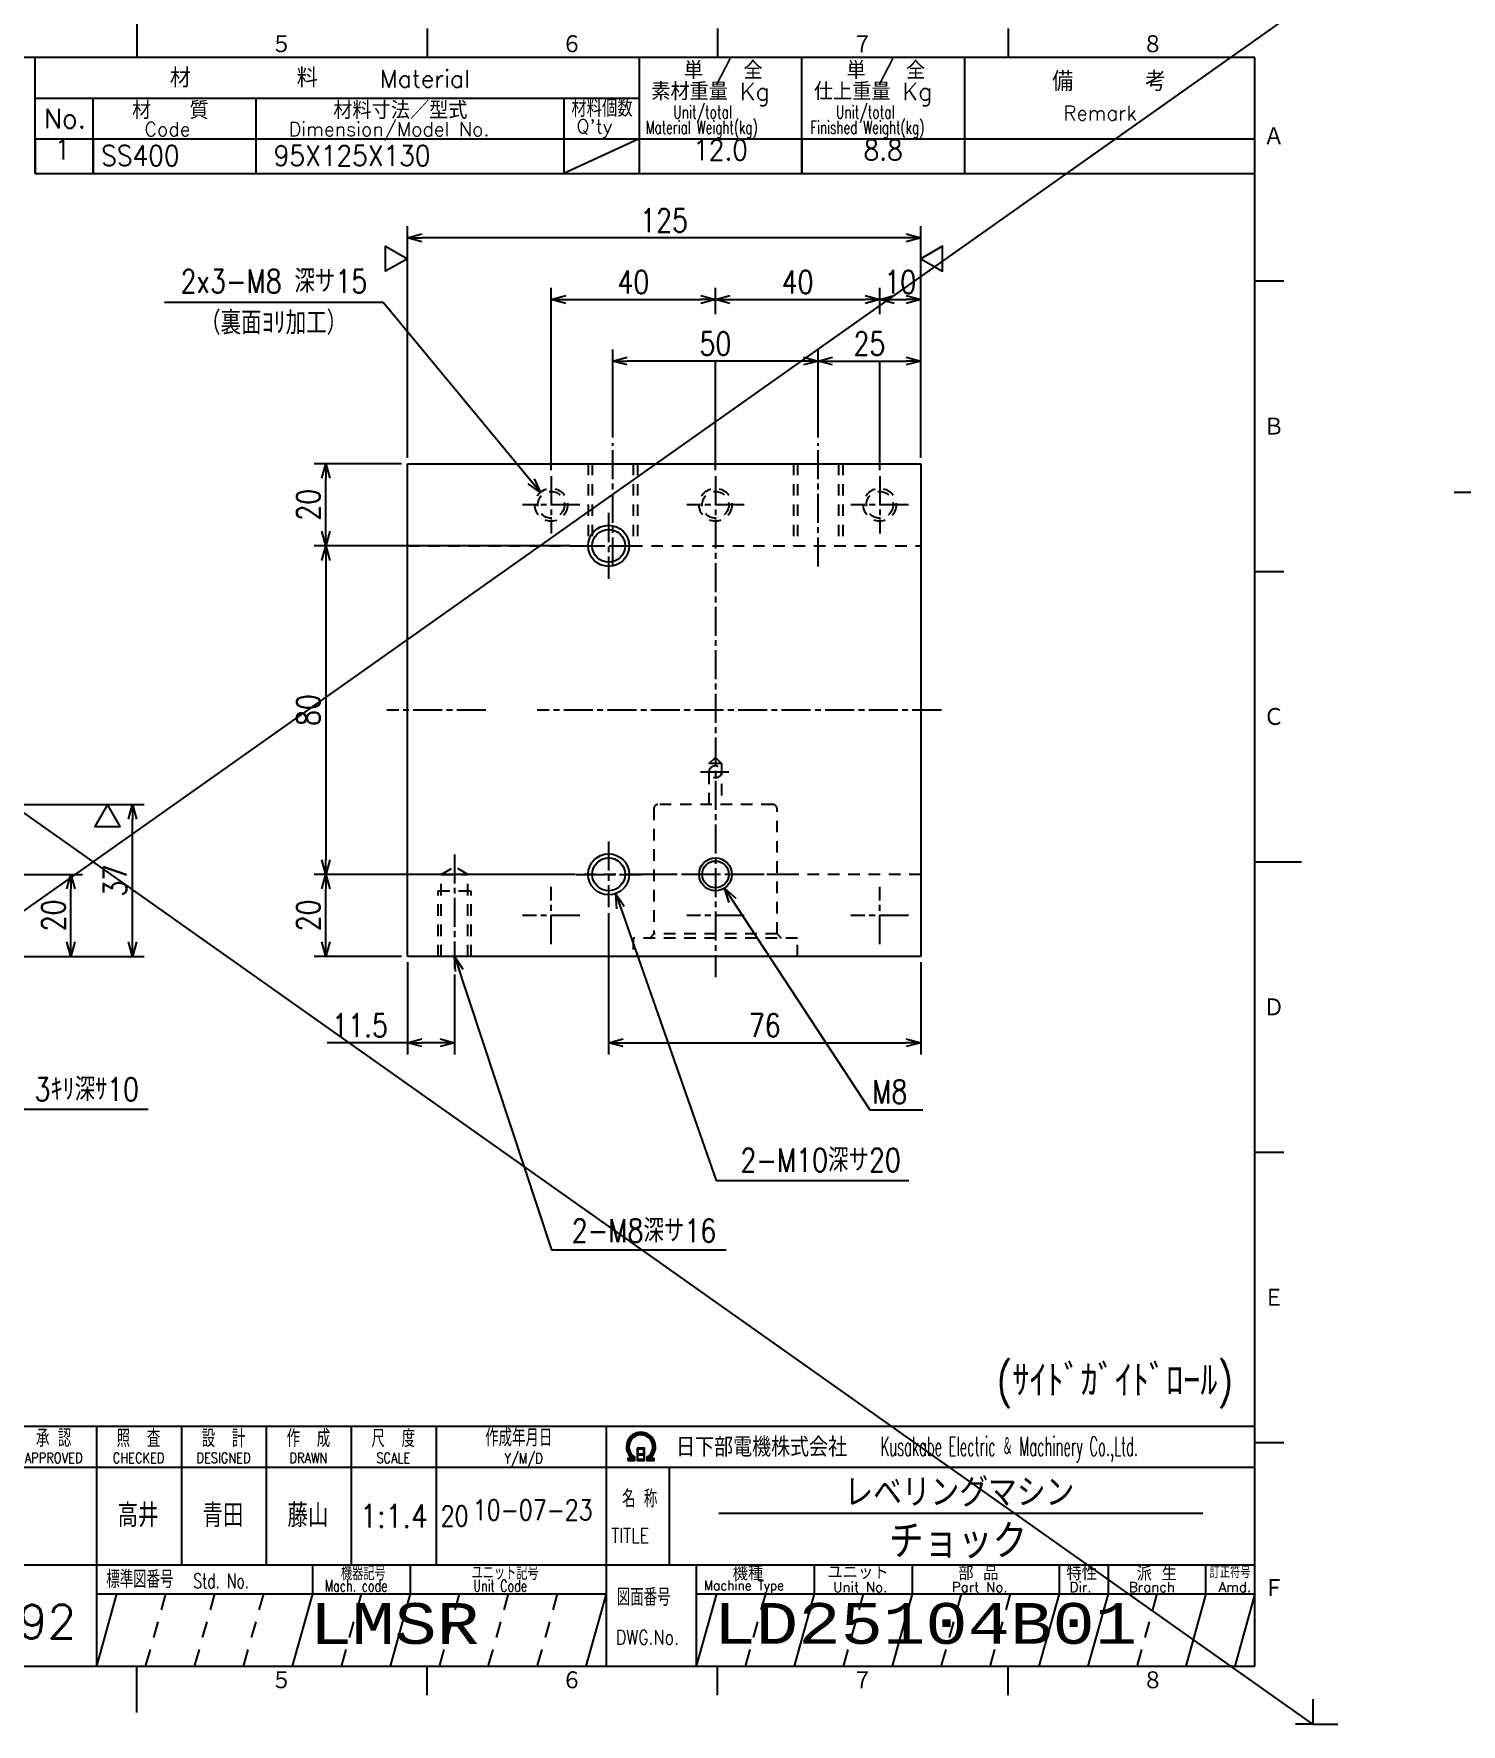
# Model space of a CAD drawing. Extents: x 0 to 1442, y 0 to 840.
# Drawn here: x 282.5 to 630.1, y 0 to 411.6 of the extents above; entities that cross this region are included whole.
import ezdxf
from ezdxf.enums import TextEntityAlignment as Align

# ---------------------------------------------------------------- set-up
doc = ezdxf.new("R2010")
doc.units = 0
doc.header["$LTSCALE"] = 1.41421
for name, pattern in [('GEN3A', [3.5, 2, -1.5]), ('GEN7A', [7.5, 5, -0.75, 1, -0.75]), ('HIDDEN2', [3.5, 2, -1.5])]:
    doc.linetypes.add(name, pattern=pattern)
doc.layers.get('0').update_dxf_attribs({"linetype": 'CONTINUOUS'})
doc.layers.get('DEFPOINTS').update_dxf_attribs({"linetype": 'CONTINUOUS'})
for name, color, linetype in [('2', 5, 'CONTINUOUS'), ('4', 3, 'CONTINUOUS'), ('5', 3, 'CONTINUOUS'), ('6', 52, 'CONTINUOUS'), ('7A', 4, 'GEN7A'), ('8', 1, 'CONTINUOUS'), ('9', 3, 'HIDDEN2'), ('RAHM2', 1, 'CONTINUOUS'), ('RAHM3', 52, 'CONTINUOUS')]:
    doc.layers.add(name, color=color, linetype=linetype)
doc.styles.add('DIMENSION', font='monotxt.shx', dxfattribs={"bigfont": 'bigfont.shx'})
doc.styles.get("Standard").update_dxf_attribs({"font": 'romans.shx', "width": 0.8, "bigfont": 'extfont.shx'})
doc.dimstyles.new('GEN-ISO', dxfattribs={"dimscale": 1.41421, "dimtxt": 4, "dimasz": 2.5, "dimexe": 2, "dimexo": 1, "dimgap": 1, "dimtad": 3, "dimdec": 3, "dimrnd": 0.001, "dimdsep": 46, "dimtxsty": 'Standard', "dimblk": 'OPEN30', "dimcen": 0, "dimclrt": 52, "dimadec": 0, "dimazin": 0, "dimtp": 0.1, "dimtm": 0.1, "dimtfac": 0.6, "dimtdec": 3, "dimtmove": 0, "dimatfit": 3, "dimldrblk": 'OPEN30', "dimfxl": 1, "dimarcsym": 0})

# ---------------------------------------------------------------- blocks, each defined once
blk = doc.blocks.new('1A3ﾌﾞﾋﾝ')
at = {"layer": 'RAHM2', "color": 5, "linetype": 'Continuous'}
for p, q in [((217.5, 295), (217.5, 287)), ((267.5, 292), (267.5, 287)), ((317.5, 292), (317.5, 287)), ((367.5, 292), (367.5, 287)), ((410, 287), (25, 287)), ((410, 10), (410, 287)), ((410, 248.5), (415, 248.5)), ((410, 198.5), (415, 198.5)), ((17, 148.5), (25, 148.5)), ((410, 148.5), (418, 148.5)), ((410, 98.5), (415, 98.5)), ((410, 48.5), (415, 48.5)), ((25, 10), (410, 10)), ((217.5, 2), (217.5, 10)), ((267.5, 5), (267.5, 10)), ((317.5, 5), (317.5, 10)), ((367.5, 5), (367.5, 10)), ((0, 3), (0, 0)), ((420, 3), (420, 0)), ((0, 0), (3, 0)), ((420, 0), (417, 0))]:
    blk.add_line(p, q, dxfattribs=at)
at = {"layer": 'RAHM2', "color": 7, "linetype": 'Continuous'}
for p, q in [((200, 267), (200, 287)), ((304, 287), (304, 267)), ((332, 267), (332, 287)), ((360, 287), (360, 267)), ((200, 280), (304, 280)), ((210, 267), (210, 280)), ((238, 280), (238, 267)), ((291, 280), (291, 267)), ((200, 273), (410, 273)), ((200, 267), (410, 267)), ((210.55, 51.26), (210.55, 10)), ((225.18, 51.26), (225.18, 27.42)), ((239.8, 51.26), (239.8, 27.42)), ((254.43, 51.26), (254.43, 27.42)), ((269.05, 51.26), (269.05, 27.42)), ((298.3, 51.26), (298.3, 10)), ((152.05, 44.26), (410, 44.26)), ((269.05, 44.26), (269.05, 27.42)), ((298.3, 44.26), (298.3, 44.26)), ((309.17, 44.26), (309.17, 27.42)), ((152.05, 27.42), (410, 27.42)), ((247.73, 27.42), (247.73, 22.42)), ((264.59, 27.42), (264.59, 22.42)), ((313.83, 27.42), (313.83, 10)), ((334.15, 27.42), (334.15, 22.42)), ((351, 27.42), (351, 22.42)), ((376.29, 27.42), (376.29, 22.42)), ((384.72, 27.42), (384.72, 22.42)), ((401.57, 22.42), (401.57, 27.42)), ((210.55, 22.42), (298.3, 22.42)), ((313.83, 22.42), (410, 22.42))]:
    blk.add_line(p, q, dxfattribs=at)
at = {"layer": 'RAHM2', "color": 3, "linetype": 'Continuous'}
for p, q in [((317.73, 36.35), (401.03, 36.35)), ((214.02, 22.42), (210.55, 10)), ((247.73, 22.42), (244.26, 10)), ((264.59, 22.42), (261.12, 10)), ((298.3, 22.42), (294.83, 10)), ((334.15, 22.42), (330.68, 10)), ((351, 22.42), (347.54, 10)), ((376.29, 22.42), (372.82, 10)), ((384.72, 22.42), (381.25, 10)), ((410, 22.42), (406.54, 10))]:
    blk.add_line(p, q, dxfattribs=at)
at = {"layer": 'RAHM2', "color": 3, "linetype": 'GEN3A'}
for p, q in [((222.44, 22.42), (218.98, 10)), ((230.87, 22.42), (227.41, 10)), ((239.3, 22.42), (235.84, 10)), ((256.16, 22.42), (252.69, 10)), ((273.01, 22.42), (269.55, 10)), ((281.44, 22.42), (277.98, 10)), ((289.87, 22.42), (286.41, 10)), ((325.72, 22.42), (322.25, 10)), ((342.57, 22.42), (339.11, 10)), ((359.43, 22.42), (355.97, 10)), ((367.86, 22.42), (364.39, 10)), ((393.14, 22.42), (389.68, 10))]:
    blk.add_line(p, q, dxfattribs=at)
at = {"layer": 'RAHM2', "color": 5, "linetype": 'Continuous'}
blk.add_lwpolyline([(410, 51.26), (152.05, 51.26), (152.05, 10)], dxfattribs=at)
at = {"layer": 'RAHM2', "color": 7, "linetype": 'Continuous'}
for points in [[(303.62, 47.51), (303.62, 45.4), (304.92, 45.4), (304.92, 47.51), (303.62, 47.51)], [(303.77, 47.36), (303.77, 46.53), (304.77, 46.53), (304.77, 47.36), (303.77, 47.36)], [(302.02, 45.4), (303.22, 45.4), (303.22, 46.01)], [(302.02, 45.58), (302.97, 45.58), (302.97, 45.91)], [(302.72, 45.82), (302.72, 45.75), (302.02, 45.75), (302.02, 45.4)], [(304.77, 46.38), (304.77, 45.55), (303.77, 45.55), (303.77, 46.38), (304.77, 46.38)], [(305.32, 45.98), (305.32, 45.4), (306.58, 45.4), (306.58, 45.75), (305.85, 45.75), (305.85, 45.8)], [(305.57, 45.87), (305.57, 45.58), (306.58, 45.58)]]:
    blk.add_lwpolyline(points, dxfattribs=at)
at = {"layer": 'RAHM2', "color": 3, "linetype": 'Continuous'}
for points in [[(317.29, 22.42), (313.83, 10)], [(401.57, 22.42), (401.57, 22.42), (398.11, 10)]]:
    blk.add_lwpolyline(points, dxfattribs=at)
at = {"layer": 'RAHM2', "color": 7, "linetype": 'Continuous'}
for radius, start, end in [(2.5, 308.2706, 230.8952), (2.28, 303.9949, 234.4013), (2.06, 299.8294, 238.4756)]:
    blk.add_arc((304.3, 47.76), radius, start, end, dxfattribs=at)
at = {"layer": 'RAHM2', "color": 5, "linetype": 'Continuous'}
for s, p in [('５', (240.6, 287.58)), ('６', (290.6, 287.58)), ('７', (340.6, 287.58)), ('８', (390.6, 287.58)), ('Ａ', (411.44, 271.74)), ('Ｂ', (411.44, 221.74)), ('Ｃ', (411.44, 171.74)), ('Ｄ', (411.44, 121.74)), ('Ｅ', (411.44, 71.74)), ('Ｆ', (411.44, 21.74)), ('５', (240.6, 5.87)), ('６', (290.6, 5.87)), ('７', (340.6, 5.87)), ('８', (390.6, 5.87))]:
    blk.add_text(s, height=3.31, dxfattribs=at).set_placement(p)
at = {"layer": 'RAHM2', "color": 7, "linetype": 'Continuous'}
for s, height, p in [('材\u3000\u3000\u3000\u3000\u3000料', 3.311, (223.18, 281.82)), ('単 / 全', 3, (311.71, 283.26)), ('単 / 全', 3, (339.71, 283.26)), ('Material', 3, (259.34, 281.82)), ('備     考', 3.311, (375.08, 281.21)), ('素材重量 Kg', 3, (306.08, 279.63)), ('仕上重量 Kg', 3, (334.08, 279.63)), ('材\u3000\u3000質', 3, (216.68, 276.39)), ('材料寸法／型式', 3, (251.33, 276.39)), ('No.', 3.311, (201.5, 274.82)), ('Remark', 2.5, (377.03, 276.16)), ('Code', 2.4, (218.82, 273.45)), ('Dimension/Model No.', 2.4, (243.65, 273.45)), ("Q'ty", 2.4, (293.19, 273.93)), ('機種', 2.4, (320.08, 24.76)), ('ユニット', 2.4, (336.39, 24.96)), ('部 品', 2.4, (358.93, 24.79)), ('特性', 2.4, (377.55, 24.78)), ('派 生', 2.4, (389.65, 24.72)), ('Unit No.', 1.7, (337.39, 22.76)), ('Part No.', 1.7, (357.81, 22.76)), ('Dir.', 1.7, (378.09, 22.76)), ('Branch', 1.7, (388.28, 22.76)), ('Amd.', 1.7, (403.74, 22.76))]:
    blk.add_text(s, height=height, dxfattribs=at).set_placement(p)
for s, height, width, p in [('材料個数', 3, 0.8, (292.32, 276.75)), ('Unit/total', 2.2, 0.7, (309.86, 276.49)), ('Unit/total', 2.2, 0.7, (337.86, 276.49)), ('Material Weight(kg)', 2.2, 0.68, (305.1, 273.86)), ('Finished Weight(kg)', 2.2, 0.68, (333.46, 273.86)), ('作成年月日', 3, 0.7, (277.49, 47.82)), ('Kusakabe Electric ＆ Machinery Co.,Ltd.', 3.3108, 0.5, (345.56, 46.19)), ('Y/M/D', 1.8, 0.8, (280.79, 44.87)), ('名 称', 3, 0.7, (301.06, 37.33)), ('20', 3.5, 0.8, (269.81, 34.08)), ('TITLE', 2.5, 0.8, (299.18, 31.25)), ('標準図番号', 3, 0.7, (212.26, 23.44)), ('機器記号', 2.5, 0.7, (252.65, 24.77)), ('ユニット記号', 2.5, 0.7, (275.14, 24.85)), ('訂正符号', 2, 0.8, (402.2, 25.16)), ('Std. No.', 2.5, 0.7, (227.23, 23.44)), ('Mach. code', 2, 0.7, (249.86, 22.83)), ('Unit Code', 2, 0.7, (275.45, 22.83)), ('Machine Type', 1.7, 0.9, (315.15, 23.05)), ('図面番号', 3, 0.7, (300.15, 20.37))]:
    blk.add_text(s, height=height, dxfattribs=dict(at, width=width)).set_placement(p)
for s, height, width, p in [('承 認', 3, 0.7, (203.18, 49.35)), ('照  査', 3, 0.7, (217.8, 49.35)), ('設  計', 3, 0.7, (232.43, 49.35)), ('作  成', 3, 0.7, (247.05, 49.35)), ('尺  度', 3, 0.7, (261.67, 49.35)), ('APPROVED', 1.8, 0.8, (203.18, 45.85)), ('CHECKED', 1.8, 0.8, (217.8, 45.85)), ('DESIGNED', 1.8, 0.8, (232.43, 45.85)), ('DRAWN', 1.8, 0.8, (247.05, 45.85)), ('SCALE', 1.8, 0.8, (261.67, 45.85)), ('DWG.No.', 2.5, 0.8, (305.41, 14.96))]:
    blk.add_text(s, height=height, dxfattribs=dict(at, width=width)).set_placement(p, align=Align.MIDDLE)
at = {"layer": 'RAHM2', "color": 7, "linetype": 'Continuous', "width": 0.844147}
blk.add_text('日下部電機株式会社', height=3.311, dxfattribs=at).set_placement((310.35, 46.06), (339.79, 46.06), align=Align.FIT)
at = {"layer": 'RAHM2', "color": 5, "linetype": 'Continuous', "width": 0.7}
for tag, p in [('HEADER3', (35, 274.01)), ('HEADER4', (54.75, 274)), ('HEADER15', (74.49, 274)), ('HEADER16', (94.43, 274))]:
    blk.add_attdef(tag, text='', height=6, dxfattribs=at).set_placement(p, align=Align.MIDDLE)
at = {"layer": 'RAHM2', "color": 7, "linetype": 'Continuous'}
blk.add_attdef('HEADER5', text='', height=2.5, dxfattribs=at).set_placement((63.69, 267.1), align=Align.BOTTOM_RIGHT)
for tag, height, width, p in [('HEADER1', 5, 0.9, (359.12, 40.15)), ('HEADER7', 5, 0.8, (174.38, 35.8)), ('GEN-TITLE-SCA', 4, 0.85, (261.79, 35.85)), ('HEADER2', 6, 0.9, (358.89, 31.68)), ('HEADER11', 3.2, 0.63, (46.91, 19.38)), ('HEADER9', 3.33, 0.8, (71.4, 19.2)), ('HEADER10', 3.5, 0.8, (92.57, 19.22)), ('HEADER14', 3.31, 0.8, (126.54, 12.82))]:
    blk.add_attdef(tag, text='', height=height, dxfattribs=dict(at, width=width)).set_placement(p, align=Align.MIDDLE)
at = {"layer": 'RAHM2', "color": 7, "linetype": 'Continuous', "width": 0.8}
blk.add_attdef('GEN-TITLE-DAT', text='', height=3.5, dxfattribs=at).set_placement((275.35, 34.1), align=Align.BOTTOM_LEFT)
at = {"layer": 'RAHM2', "color": 5, "linetype": 'Continuous'}
blk.add_attdef('HEADER6', text='', height=5.8, dxfattribs=at).set_placement((207.09, 13.03), align=Align.BOTTOM_RIGHT)
at = {"layer": 'RAHM2', "color": 5, "linetype": 'Continuous', "style": 'DIMENSION', "width": 1.2}
for tag, p in [('HEADER13', (213.56, 11.75)), ('HEADER12', (247.26, 11.72)), ('GEN-TITLE-DWG', (316.79, 11.74))]:
    blk.add_attdef(tag, text='', height=7.02, dxfattribs=at).set_placement(p, align=Align.BOTTOM_LEFT)
blk.add_attdef('HEADER8', text='', height=7.02, dxfattribs=at).set_placement((406.69, 11.71), align=Align.BOTTOM_RIGHT)
blk = doc.blocks.new('_Open30')
at = {"color": 0, "linetype": 'ByBlock', "lineweight": -2}
for p, q in [((-1, 0.27), (0, 0)), ((0, 0), (-1, -0.27)), ((0, 0), (-1, 0))]:
    blk.add_line(p, q, dxfattribs=at)
blk = doc.blocks.new('*D4')
at = {"layer": '5', "color": 0, "lineweight": -2, "transparency": 16777216}
for p, q in [((373.48, 308.35), (373.48, 364.76)), ((498.48, 308.35), (498.48, 364.76)), ((494.94, 361.94), (377.02, 361.94))]:
    blk.add_line(p, q, dxfattribs=at)
at = {"layer": 'DEFPOINTS', "color": 0, "transparency": 16777216}
for p in [(373.48, 361.94), (373.48, 306.94), (498.48, 306.94)]:
    blk.add_point(p, dxfattribs=at)
at = {"layer": '5', "color": 0, "lineweight": -2, "transparency": 16777216, "xscale": 3.535525, "yscale": 3.535525, "zscale": 3.535525, "rotation": 180}
blk.add_blockref('_Open30', (373.48, 361.94), dxfattribs=at)
at = {"layer": '5', "color": 0, "lineweight": -2, "transparency": 16777216, "xscale": 3.535525, "yscale": 3.535525, "zscale": 3.535525}
blk.add_blockref('_Open30', (498.48, 361.94), dxfattribs=at)
at = {"layer": '5', "color": 52, "transparency": 16777216, "insert": (435.98, 366.18), "char_height": 5.657, "attachment_point": 5}
blk.add_mtext('125', dxfattribs=at)
blk = doc.blocks.new('*D10')
at = {"layer": '5', "color": 0, "lineweight": -2, "transparency": 16777216}
for p, q in [((423.48, 313.35), (423.48, 334.76)), ((473.48, 313.35), (473.48, 334.76)), ((469.94, 331.94), (427.02, 331.94))]:
    blk.add_line(p, q, dxfattribs=at)
at = {"layer": 'DEFPOINTS', "color": 0, "transparency": 16777216}
for p in [(423.48, 331.94), (423.48, 311.94), (473.48, 311.94)]:
    blk.add_point(p, dxfattribs=at)
at = {"layer": '5', "color": 0, "lineweight": -2, "transparency": 16777216, "xscale": 3.535525, "yscale": 3.535525, "zscale": 3.535525, "rotation": 180}
blk.add_blockref('_Open30', (423.48, 331.94), dxfattribs=at)
at = {"layer": '5', "color": 0, "lineweight": -2, "transparency": 16777216, "xscale": 3.535525, "yscale": 3.535525, "zscale": 3.535525}
blk.add_blockref('_Open30', (473.48, 331.94), dxfattribs=at)
at = {"layer": '5', "color": 52, "transparency": 16777216, "insert": (448.48, 336.18), "char_height": 5.657, "attachment_point": 5}
blk.add_mtext('50', dxfattribs=at)
blk = doc.blocks.new('*D13')
at = {"layer": '5', "color": 0, "lineweight": -2, "transparency": 16777216}
for p, q in [((239.96, 223.94), (309.37, 223.94)), ((306.54, 190.47), (306.54, 220.4)), ((256.96, 186.94), (309.37, 186.94))]:
    blk.add_line(p, q, dxfattribs=at)
at = {"layer": 'DEFPOINTS', "color": 0, "transparency": 16777216}
for p in [(238.54, 223.94), (306.54, 223.94), (255.54, 186.94)]:
    blk.add_point(p, dxfattribs=at)
at = {"layer": '5', "color": 0, "lineweight": -2, "transparency": 16777216, "xscale": 3.535525, "yscale": 3.535525, "zscale": 3.535525}
for p, rotation in [((306.54, 223.94), 90), ((306.54, 186.94), 270)]:
    blk.add_blockref('_Open30', p, dxfattribs=dict(at, rotation=rotation))
at = {"layer": '5', "color": 52, "transparency": 16777216, "insert": (302.3, 205.44), "char_height": 5.657, "attachment_point": 5, "rotation": 90}
blk.add_mtext('37', dxfattribs=at)
blk = doc.blocks.new('*D14')
at = {"layer": '5', "color": 0, "lineweight": -2, "transparency": 16777216}
for p, q in [((261.96, 206.94), (294.37, 206.94)), ((291.54, 190.47), (291.54, 203.4)), ((256.96, 186.94), (294.37, 186.94))]:
    blk.add_line(p, q, dxfattribs=at)
at = {"layer": 'DEFPOINTS', "color": 0, "transparency": 16777216}
for p in [(260.54, 206.94), (291.54, 206.94), (255.54, 186.94)]:
    blk.add_point(p, dxfattribs=at)
at = {"layer": '5', "color": 0, "lineweight": -2, "transparency": 16777216, "xscale": 3.535525, "yscale": 3.535525, "zscale": 3.535525}
for p, rotation in [((291.54, 206.94), 90), ((291.54, 186.94), 270)]:
    blk.add_blockref('_Open30', p, dxfattribs=dict(at, rotation=rotation))
at = {"layer": '5', "color": 52, "transparency": 16777216, "insert": (287.3, 196.94), "char_height": 5.657, "attachment_point": 5, "rotation": 90}
blk.add_mtext('20', dxfattribs=at)
blk = doc.blocks.new('STDBUHIN')
at = {"color": 7}
for p, q in [((0, 0), (0, -6)), ((10, 0), (10, -6)), ((38, 0), (38, -6)), ((91, 0), (91, -6)), ((104, 0), (104, -6)), ((132, 0), (132, -6)), ((160, 0), (160, -6)), ((0, -6), (210, -6))]:
    blk.add_line(p, q, dxfattribs=at)
at = {"layer": 'RAHM3', "color": 7, "width": 0.9}
for tag, p in [('1GENST', (4.710911, -4.609434)), ('4GENST', (96.434633, -4.658422)), ('5GENST', (118, -4.729)), ('6GENST', (146, -4.729))]:
    blk.add_attdef(tag, text='', height=3.5, dxfattribs=at).set_placement(p, align=Align.BOTTOM_CENTER)
at = {"layer": 'RAHM3', "color": 7}
for tag, p, width in [('2GENST', (11.373533, -4.658422), 0.8), ('3GENST', (41.070972, -4.658422), 0.8), ('7GENST', (162.759538, -4.671383), 0.9)]:
    blk.add_attdef(tag, p, '', height=3.5, dxfattribs=dict(at, width=width))
blk = doc.blocks.new('*D18')
at = {"layer": '5', "color": 0, "lineweight": -2, "transparency": 16777216}
for p, q in [((488.48, 343.35), (488.48, 349.76)), ((492.02, 346.94), (494.94, 346.94)), ((498.48, 308.35), (498.48, 349.76))]:
    blk.add_line(p, q, dxfattribs=at)
at = {"layer": 'DEFPOINTS', "color": 0, "transparency": 16777216}
for p in [(498.48, 346.94), (488.48, 341.94), (498.48, 306.94)]:
    blk.add_point(p, dxfattribs=at)
at = {"layer": '5', "color": 0, "lineweight": -2, "transparency": 16777216, "xscale": 3.535525, "yscale": 3.535525, "zscale": 3.535525, "rotation": 180}
blk.add_blockref('_Open30', (488.48, 346.94), dxfattribs=at)
at = {"layer": '5', "color": 0, "lineweight": -2, "transparency": 16777216, "xscale": 3.535525, "yscale": 3.535525, "zscale": 3.535525}
blk.add_blockref('_Open30', (498.48, 346.94), dxfattribs=at)
at = {"layer": '5', "color": 52, "transparency": 16777216, "insert": (493.48, 351.18), "char_height": 5.657, "attachment_point": 5}
blk.add_mtext('10', dxfattribs=at)
blk = doc.blocks.new('*D22')
at = {"layer": '5', "color": 0, "lineweight": -2, "transparency": 16777216}
for p, q in [((473.48, 313.35), (473.48, 334.76)), ((498.48, 308.35), (498.48, 334.76)), ((477.02, 331.94), (494.94, 331.94))]:
    blk.add_line(p, q, dxfattribs=at)
at = {"layer": 'DEFPOINTS', "color": 0, "transparency": 16777216}
for p in [(498.48, 331.94), (473.48, 311.94), (498.48, 306.94)]:
    blk.add_point(p, dxfattribs=at)
at = {"layer": '5', "color": 0, "lineweight": -2, "transparency": 16777216, "xscale": 3.535525, "yscale": 3.535525, "zscale": 3.535525, "rotation": 180}
blk.add_blockref('_Open30', (473.48, 331.94), dxfattribs=at)
at = {"layer": '5', "color": 0, "lineweight": -2, "transparency": 16777216, "xscale": 3.535525, "yscale": 3.535525, "zscale": 3.535525}
blk.add_blockref('_Open30', (498.48, 331.94), dxfattribs=at)
at = {"layer": '5', "color": 52, "transparency": 16777216, "insert": (485.98, 336.18), "char_height": 5.657, "attachment_point": 5}
blk.add_mtext('25', dxfattribs=at)
blk = doc.blocks.new('*D23')
at = {"layer": '5', "color": 0, "lineweight": -2, "transparency": 16777216}
for p, q in [((422.48, 197.52), (422.48, 163.11)), ((498.48, 185.52), (498.48, 163.11)), ((426.02, 165.94), (494.94, 165.94))]:
    blk.add_line(p, q, dxfattribs=at)
at = {"layer": 'DEFPOINTS', "color": 0, "transparency": 16777216}
for p in [(422.48, 198.94), (498.48, 186.94), (498.48, 165.94)]:
    blk.add_point(p, dxfattribs=at)
at = {"layer": '5', "color": 0, "lineweight": -2, "transparency": 16777216, "xscale": 3.535525, "yscale": 3.535525, "zscale": 3.535525, "rotation": 180}
blk.add_blockref('_Open30', (422.48, 165.94), dxfattribs=at)
at = {"layer": '5', "color": 0, "lineweight": -2, "transparency": 16777216, "xscale": 3.535525, "yscale": 3.535525, "zscale": 3.535525}
blk.add_blockref('_Open30', (498.48, 165.94), dxfattribs=at)
at = {"layer": '5', "color": 52, "transparency": 16777216, "insert": (460.48, 170.18), "char_height": 5.657, "attachment_point": 5}
blk.add_mtext('76', dxfattribs=at)
blk = doc.blocks.new('*D24')
at = {"layer": '5', "color": 0, "lineweight": -2, "transparency": 16777216}
for p, q in [((372.07, 306.94), (350.77, 306.94)), ((353.6, 290.47), (353.6, 303.4)), ((413.07, 286.94), (350.77, 286.94))]:
    blk.add_line(p, q, dxfattribs=at)
at = {"layer": 'DEFPOINTS', "color": 0, "transparency": 16777216}
for p in [(353.6, 306.94), (373.48, 306.94), (414.48, 286.94)]:
    blk.add_point(p, dxfattribs=at)
at = {"layer": '5', "color": 0, "lineweight": -2, "transparency": 16777216, "xscale": 3.535525, "yscale": 3.535525, "zscale": 3.535525}
for p, rotation in [((353.6, 306.94), 90), ((353.6, 286.94), 270)]:
    blk.add_blockref('_Open30', p, dxfattribs=dict(at, rotation=rotation))
at = {"layer": '5', "color": 52, "transparency": 16777216, "insert": (349.36, 296.94), "char_height": 5.657, "attachment_point": 5, "rotation": 90}
blk.add_mtext('20', dxfattribs=at)
blk = doc.blocks.new('*D25')
at = {"layer": '5', "color": 0, "lineweight": -2, "transparency": 16777216}
for p, q in [((413.07, 286.94), (350.77, 286.94)), ((353.6, 283.4), (353.6, 210.47)), ((413.07, 206.94), (350.77, 206.94))]:
    blk.add_line(p, q, dxfattribs=at)
at = {"layer": 'DEFPOINTS', "color": 0, "transparency": 16777216}
for p in [(414.48, 286.94), (353.6, 206.94), (414.48, 206.94)]:
    blk.add_point(p, dxfattribs=at)
at = {"layer": '5', "color": 0, "lineweight": -2, "transparency": 16777216, "xscale": 3.535525, "yscale": 3.535525, "zscale": 3.535525}
for p, rotation in [((353.6, 286.94), 90), ((353.6, 206.94), 270)]:
    blk.add_blockref('_Open30', p, dxfattribs=dict(at, rotation=rotation))
at = {"layer": '5', "color": 52, "transparency": 16777216, "insert": (349.36, 246.94), "char_height": 5.657, "attachment_point": 5, "rotation": 90}
blk.add_mtext('80', dxfattribs=at)
blk = doc.blocks.new('*D26')
at = {"layer": '5', "color": 0, "lineweight": -2, "transparency": 16777216}
for p, q in [((413.07, 206.94), (350.77, 206.94)), ((353.6, 190.47), (353.6, 203.4)), ((372.07, 186.94), (350.77, 186.94))]:
    blk.add_line(p, q, dxfattribs=at)
at = {"layer": 'DEFPOINTS', "color": 0, "transparency": 16777216}
for p in [(353.6, 206.94), (414.48, 206.94), (373.48, 186.94)]:
    blk.add_point(p, dxfattribs=at)
at = {"layer": '5', "color": 0, "lineweight": -2, "transparency": 16777216, "xscale": 3.535525, "yscale": 3.535525, "zscale": 3.535525}
for p, rotation in [((353.6, 206.94), 90), ((353.6, 186.94), 270)]:
    blk.add_blockref('_Open30', p, dxfattribs=dict(at, rotation=rotation))
at = {"layer": '5', "color": 52, "transparency": 16777216, "insert": (349.36, 196.94), "char_height": 5.657, "attachment_point": 5, "rotation": 90}
blk.add_mtext('20', dxfattribs=at)
blk = doc.blocks.new('*D27')
at = {"layer": '5', "color": 0, "lineweight": -2, "transparency": 16777216}
for p, q in [((373.48, 185.52), (373.48, 163.11)), ((384.98, 182.52), (384.98, 163.11)), ((373.48, 165.94), (353.97, 165.94)), ((381.44, 165.94), (377.02, 165.94))]:
    blk.add_line(p, q, dxfattribs=at)
at = {"layer": 'DEFPOINTS', "color": 0, "transparency": 16777216}
for p in [(373.48, 186.94), (384.98, 183.94), (373.48, 165.94)]:
    blk.add_point(p, dxfattribs=at)
at = {"layer": '5', "color": 0, "lineweight": -2, "transparency": 16777216, "xscale": 3.535525, "yscale": 3.535525, "zscale": 3.535525, "rotation": 180}
blk.add_blockref('_Open30', (373.48, 165.94), dxfattribs=at)
at = {"layer": '5', "color": 0, "lineweight": -2, "transparency": 16777216, "xscale": 3.535525, "yscale": 3.535525, "zscale": 3.535525}
blk.add_blockref('_Open30', (384.98, 165.94), dxfattribs=at)
at = {"layer": '5', "color": 52, "transparency": 16777216, "insert": (361.96, 170.18), "char_height": 5.657, "attachment_point": 5}
blk.add_mtext('11.5', dxfattribs=at)
blk = doc.blocks.new('*D28')
at = {"layer": '5', "color": 0, "lineweight": -2, "transparency": 16777216}
for p, q in [((448.48, 343.35), (448.48, 349.76)), ((452.02, 346.94), (484.94, 346.94)), ((488.48, 343.35), (488.48, 349.76))]:
    blk.add_line(p, q, dxfattribs=at)
at = {"layer": 'DEFPOINTS', "color": 0, "transparency": 16777216}
for p in [(488.48, 346.94), (448.48, 341.94), (488.48, 341.94)]:
    blk.add_point(p, dxfattribs=at)
at = {"layer": '5', "color": 0, "lineweight": -2, "transparency": 16777216, "xscale": 3.535525, "yscale": 3.535525, "zscale": 3.535525, "rotation": 180}
blk.add_blockref('_Open30', (448.48, 346.94), dxfattribs=at)
at = {"layer": '5', "color": 0, "lineweight": -2, "transparency": 16777216, "xscale": 3.535525, "yscale": 3.535525, "zscale": 3.535525}
blk.add_blockref('_Open30', (488.48, 346.94), dxfattribs=at)
at = {"layer": '5', "color": 52, "transparency": 16777216, "insert": (468.48, 351.18), "char_height": 5.657, "attachment_point": 5}
blk.add_mtext('40', dxfattribs=at)
blk = doc.blocks.new('*D29')
at = {"layer": '5', "color": 0, "lineweight": -2, "transparency": 16777216}
for p, q in [((408.48, 305.35), (408.48, 349.76)), ((412.02, 346.94), (444.94, 346.94)), ((448.48, 343.35), (448.48, 349.76))]:
    blk.add_line(p, q, dxfattribs=at)
at = {"layer": 'DEFPOINTS', "color": 0, "transparency": 16777216}
for p in [(448.48, 346.94), (448.48, 341.94), (408.48, 303.94)]:
    blk.add_point(p, dxfattribs=at)
at = {"layer": '5', "color": 0, "lineweight": -2, "transparency": 16777216, "xscale": 3.535525, "yscale": 3.535525, "zscale": 3.535525, "rotation": 180}
blk.add_blockref('_Open30', (408.48, 346.94), dxfattribs=at)
at = {"layer": '5', "color": 0, "lineweight": -2, "transparency": 16777216, "xscale": 3.535525, "yscale": 3.535525, "zscale": 3.535525}
blk.add_blockref('_Open30', (448.48, 346.94), dxfattribs=at)
at = {"layer": '5', "color": 52, "transparency": 16777216, "insert": (428.48, 351.18), "char_height": 5.657, "attachment_point": 5}
blk.add_mtext('40', dxfattribs=at)

msp = doc.modelspace()

# ---------------------------------------------------------------- linework, layer by layer
msp.add_line((429.9199, 386.0793), (411.5352, 377.5941))
at = {"layer": '2'}
for p, q in [((373.4801, 186.9352), (373.4801, 306.9352)), ((373.4801, 306.9352), (498.4801, 306.9352)), ((498.4801, 306.9352), (498.4801, 186.9352)), ((498.4801, 186.9352), (373.4801, 186.9352))]:
    msp.add_line(p, q, dxfattribs=at)
for centre, radius in [((422.4801, 286.9352), 4), ((422.4801, 206.9352), 4), ((448.4801, 206.9352), 3.25)]:
    msp.add_circle(centre, radius, dxfattribs=at)
at = {"layer": '4'}
for centre, radius in [((422.4801, 286.9352), 5), ((422.4801, 206.9352), 5), ((448.4801, 206.9352), 4)]:
    msp.add_circle(centre, radius, dxfattribs=at)
at = {"layer": '5'}
for p, q in [((452.0157, 346.9352), (484.9446, 346.9352)), ((448.4801, 305.3494), (448.4801, 331.9352)), ((488.4801, 305.3494), (488.4801, 331.9352))]:
    msp.add_line(p, q, dxfattribs=at)
at = {"layer": '7A'}
for p, q in [((423.4801, 281.9352), (423.4801, 311.9352)), ((473.4801, 281.9352), (473.4801, 311.9352)), ((408.4801, 303.9352), (408.4801, 289.9352)), ((448.4801, 303.9352), (448.4801, 181.9352)), ((488.4801, 303.9352), (488.4801, 289.9352)), ((415.4801, 296.9352), (401.4801, 296.9352)), ((455.4801, 296.9352), (441.4801, 296.9352)), ((495.4801, 296.9352), (481.4801, 296.9352)), ((422.4801, 294.9352), (422.4801, 278.9352)), ((414.4801, 286.9352), (430.4801, 286.9352)), ((392.5733, 246.9352), (368.4801, 246.9352)), ((503.4801, 246.9352), (405.0558, 246.9352)), ((444.8344, 231.9352), (451.7597, 231.9352)), ((422.4801, 214.9352), (422.4801, 198.9352)), ((384.9801, 211.8116), (384.9801, 183.9352)), ((414.4801, 206.9352), (430.4801, 206.9352)), ((468.4801, 206.9352), (428.4801, 206.9352)), ((408.4801, 189.9352), (408.4801, 203.9352)), ((488.4801, 189.9352), (488.4801, 203.9352)), ((415.4801, 196.9352), (401.4801, 196.9352)), ((455.4801, 196.9352), (441.4801, 196.9352)), ((495.4801, 196.9352), (481.4801, 196.9352))]:
    msp.add_line(p, q, dxfattribs=at)
at = {"layer": '8'}
for p, q in [((0, 0), (593.9682, 420.0204)), ((593.9682, 0), (0, 420.0204))]:
    msp.add_line(p, q, dxfattribs=at)
for points in [[(373.4801, 356.8501), (368.1769, 353.7884), (368.1769, 359.9119), (373.4801, 356.8501)], [(498.4801, 356.8501), (503.7834, 353.7884), (503.7834, 359.9119), (498.4801, 356.8501)], [(300.4735, 223.9352), (297.4118, 218.632), (303.5352, 218.632), (300.4735, 223.9352)]]:
    msp.add_lwpolyline(points, close=True, dxfattribs=at)
at = {"layer": '9'}
for p, q in [((417.4801, 306.9352), (417.4801, 286.9352)), ((418.4802, 306.9352), (418.4802, 286.9352)), ((428.4801, 306.9352), (428.4801, 286.9352)), ((429.4801, 306.9352), (429.4801, 286.9352)), ((467.4801, 306.9352), (467.4801, 286.9352)), ((468.4802, 306.9352), (468.4802, 286.9352)), ((478.4801, 306.9352), (478.4801, 286.9352)), ((479.4801, 306.9352), (479.4801, 286.9352)), ((373.4801, 286.9352), (498.4801, 286.9352)), ((433.4801, 222.9352), (433.4801, 192.4352)), ((462.4801, 223.9352), (434.4801, 223.9352)), ((463.4801, 192.4352), (463.4801, 222.9352)), ((498.4801, 206.9352), (373.4801, 206.9352)), ((381.7301, 206.9352), (384.9801, 208.8116)), ((381.7301, 186.9352), (381.7301, 206.9352)), ((381.7301, 206.9352), (388.2301, 206.9352)), ((388.2301, 206.9352), (384.9801, 208.8116)), ((388.2301, 186.9352), (388.2301, 206.9352)), ((380.9801, 186.9352), (380.9801, 202.9352)), ((380.9801, 202.9352), (388.9801, 202.9352)), ((388.9801, 186.9352), (388.9801, 202.9352)), ((428.4801, 191.4352), (428.4801, 186.9352)), ((468.4801, 191.4352), (428.4801, 191.4352)), ((433.4801, 192.4352), (432.4801, 191.4352)), ((463.4801, 192.4352), (433.4801, 192.4352)), ((463.4801, 192.4352), (464.4801, 191.4352)), ((468.4801, 186.9352), (468.4801, 191.4352))]:
    msp.add_line(p, q, dxfattribs=at)
for points in [[(446.9801, 223.9352), (446.9801, 233.9352), (448.4801, 235.4352), (449.9801, 233.9352), (449.9801, 223.9352)], [(449.9801, 233.9352), (446.9801, 233.9352)]]:
    msp.add_lwpolyline(points, dxfattribs=at)
for centre, radius in [((408.4801, 296.9352), 4), ((448.4801, 296.9352), 4), ((488.4801, 296.9352), 4), ((408.4801, 296.9352), 3.25), ((448.4801, 296.9352), 3.25), ((488.4801, 296.9352), 3.25), ((448.4801, 231.9352), 1.5)]:
    msp.add_circle(centre, radius, dxfattribs=at)
for centre, start, end in [((434.4801, 222.9352), 90, 180), ((462.4801, 222.9352), 0, 90)]:
    msp.add_arc(centre, 1, start, end, dxfattribs=at)

# ---------------------------------------------------------------- block references
at = {"layer": '2', "xscale": 2.02030000060609, "yscale": 2.02030000060609, "zscale": 2.02030000060609}
msp.add_blockref('1A3ﾌﾞﾋﾝ', (593.9682, 0), dxfattribs=at)
at = {"layer": '2'}
ref = msp.add_blockref('1A3ﾌﾞﾋﾝ', (0, 0), dxfattribs=dict(at, xscale=1.41421, yscale=1.41421, zscale=1.41421))
ref.add_attrib('GEN-TITLE-DWG', 'LD25104B01', dxfattribs={"layer": 'RAHM2', "color": 5, "linetype": 'Continuous', "height": 9.932, "style": 'DIMENSION', "width": 1.2}).set_placement((448.0076, 16.5965), align=Align.BOTTOM_LEFT)
ref.add_attrib('GEN-TITLE-DAT', '10-07-23', dxfattribs={"layer": 'RAHM2', "color": 7, "linetype": 'Continuous', "height": 4.94974, "width": 0.8}).set_placement((389.4077, 48.2278), align=Align.BOTTOM_LEFT)
ref.add_attrib('GEN-TITLE-SCA', '1:1.4', dxfattribs={"layer": 'RAHM2', "color": 7, "linetype": 'Continuous', "height": 5.65684, "width": 0.85}).set_placement((370.2279, 50.6998), align=Align.MIDDLE)
ref.add_attrib('HEADER1', 'レベリングマシン', dxfattribs={"layer": 'RAHM2', "color": 7, "linetype": 'Continuous', "height": 7.07105, "width": 0.9}).set_placement((507.8746, 56.7768), align=Align.MIDDLE)
ref.add_attrib('HEADER2', 'チョック', dxfattribs={"layer": 'RAHM2', "color": 7, "linetype": 'Continuous', "height": 8.48526, "width": 0.9}).set_placement((507.5521, 44.7998), align=Align.MIDDLE)
ref.add_attrib('HEADER6', '2592', dxfattribs={"layer": 'RAHM2', "color": 5, "linetype": 'Continuous', "height": 8.20242}).set_placement((292.8664, 18.4213), align=Align.BOTTOM_RIGHT)
ref.add_attrib('HEADER12', 'LMSR', dxfattribs={"layer": 'RAHM2', "color": 5, "linetype": 'Continuous', "height": 9.932, "style": 'DIMENSION', "width": 1.2}).set_placement((349.675, 16.5738), align=Align.BOTTOM_LEFT)
at = {"layer": 'RAHM2'}
ref = msp.add_blockref('STDBUHIN', (282.8421, 386.0793), dxfattribs=dict(at, xscale=1.41421, yscale=1.41421, zscale=1.41421))
ref.add_attrib('1GENST', '1', dxfattribs={"layer": 'RAHM3', "color": 7, "height": 4.9497, "width": 0.9}).set_placement((289.5043, 379.5606), align=Align.BOTTOM_CENTER)
ref.add_attrib('2GENST', 'SS400', (298.9266, 379.4913), dxfattribs={"layer": 'RAHM3', "color": 7, "height": 4.94974, "width": 0.9})
ref.add_attrib('3GENST', '95X125X130', (340.925, 379.4913), dxfattribs={"layer": 'RAHM3', "color": 7, "height": 4.94974, "width": 0.9})
ref.add_attrib('5GENST', '12.0', dxfattribs={"layer": 'RAHM3', "color": 7, "height": 4.94974, "width": 0.9}).set_placement((449.7188, 379.3915), align=Align.BOTTOM_CENTER)
ref.add_attrib('6GENST', '8.8', dxfattribs={"layer": 'RAHM3', "color": 7, "height": 4.94974, "width": 0.9}).set_placement((489.3167, 379.3915), align=Align.BOTTOM_CENTER)

# ---------------------------------------------------------------- texts
at = {"layer": '5', "color": 52}
for s, insert, char_height, attachment_point in [('2x3-M8 深サ15', (363.6986, 351.3809), 5.65684, 6), ('（裏面ﾖﾘ加工）', (358.7907, 341.1823), 5.65684, 6), ('3ｷﾘ深ｻ10', (282.7045, 154.5872), 5.65684, 4), ('M8', (495.1975, 154.0015), 5.65684, 6), ('2-M10深サ20', (493.6144, 137.3603), 5.65684, 6), ('2-M8深サ16', (448.6639, 120.181), 5.65684, 6), ('高井', (302.9256, 50.8175), 5.64, 4), ('青田', (323.6077, 50.8175), 5.64, 4), ('藤山', (344.2897, 50.8175), 5.64, 4)]:
    msp.add_mtext(s, dxfattribs=dict(at, insert=insert, char_height=char_height, attachment_point=attachment_point))
at = {"layer": '6', "width": 0.8}
msp.add_text('(ｻｲﾄﾞｶﾞｲﾄﾞﾛｰﾙ)', height=8, dxfattribs=at).set_placement((516.9404, 79.6299))

# ---------------------------------------------------------------- dimensions: what is measured, and where the dimension line sits
at = {"layer": '5'}
for base, p1, p2, picture, middle in [((373.4801, 361.9352), (498.4801, 306.9352), (373.4801, 306.9352), '*D4', (435.9801, 366.1779)), ((423.4801, 331.9352), (473.4801, 311.9352), (423.4801, 311.9352), '*D10', (448.4801, 336.1779)), ((373.4801, 165.9352), (384.9801, 183.9352), (373.4801, 186.9352), '*D27', (361.9577, 170.1779))]:
    dim = msp.add_linear_dim(base=base, p1=p1, p2=p2, dimstyle='GEN-ISO', dxfattribs=at)
    dim.commit()
    dim.dimension.update_dxf_attribs({"geometry": picture, "text_midpoint": middle})
for base, p1, p2, picture, middle in [((448.4801, 346.9352), (408.4801, 303.9352), (448.4801, 341.9352), '*D29', (428.4801, 351.1779)), ((488.4801, 346.9352), (448.4801, 341.9352), (488.4801, 341.9352), '*D28', (468.4801, 351.1779)), ((498.4801, 346.9352), (488.4801, 341.9352), (498.4801, 306.9352), '*D18', (493.4801, 351.1779)), ((498.4801, 331.9352), (473.4801, 311.9352), (498.4801, 306.9352), '*D22', (485.9801, 336.1779)), ((498.4801, 165.9352), (422.4801, 198.9352), (498.4801, 186.9352), '*D23', (460.4801, 170.1779))]:
    dim = msp.add_linear_dim(base=base, p1=p1, p2=p2, dimstyle='GEN-ISO', override={"dimtmove": 2}, dxfattribs=at)
    dim.commit()
    dim.dimension.update_dxf_attribs({"geometry": picture, "text_midpoint": middle})
for base, p1, p2, picture, middle in [((353.5998, 306.9352), (414.4801, 286.9352), (373.4801, 306.9352), '*D24', (349.3572, 296.9352)), ((353.5998, 206.9352), (414.4801, 286.9352), (414.4801, 206.9352), '*D25', (349.3572, 246.9352)), ((353.5998, 206.9352), (373.4801, 186.9352), (414.4801, 206.9352), '*D26', (349.3572, 196.9352))]:
    dim = msp.add_linear_dim(base=base, p1=p1, p2=p2, angle=270, dimstyle='GEN-ISO', override={"dimtmove": 2}, dxfattribs=at)
    dim.commit()
    dim.dimension.update_dxf_attribs({"geometry": picture, "text_midpoint": middle})
for base, p2, picture, middle in [((306.5441, 223.9352), (238.5441, 223.9352), '*D13', (302.3015, 205.4352)), ((291.5441, 206.9352), (260.5441, 206.9352), '*D14', (287.3015, 196.9352))]:
    dim = msp.add_linear_dim(base=base, p1=(255.5441, 186.9352), p2=p2, angle=270, dimstyle='GEN-ISO', dxfattribs=at)
    dim.commit()
    dim.dimension.update_dxf_attribs({"geometry": picture, "text_midpoint": middle})

# ---------------------------------------------------------------- leaders
at = {"layer": '5', "annotation_type": 0, "has_hookline": 1}
for points, hookline_direction, text_width in [([(405.8658, 299.9627), (367.5637, 346.1616), (364.0282, 346.1616)], 1, 48.2717), ([(224.5441, 223.9352), (280.172, 149.7285), (283.7076, 149.7285)], 0, 25.2133), ([(424.1902, 202.2368), (448.6896, 132.4034), (452.2251, 132.4034)], 0, 41.8929), ([(450.6708, 203.5884), (486.0342, 149.5617), (489.5698, 149.5617)], 0, 7.9735), ([(384.9801, 186.9352), (408.5772, 115.5077), (412.1127, 115.5077)], 0, 37.583)]:
    msp.add_leader(points, dimstyle='GEN-ISO', dxfattribs=dict(at, hookline_direction=hookline_direction, text_width=text_width))

doc.saveas('drawing.dxf')
